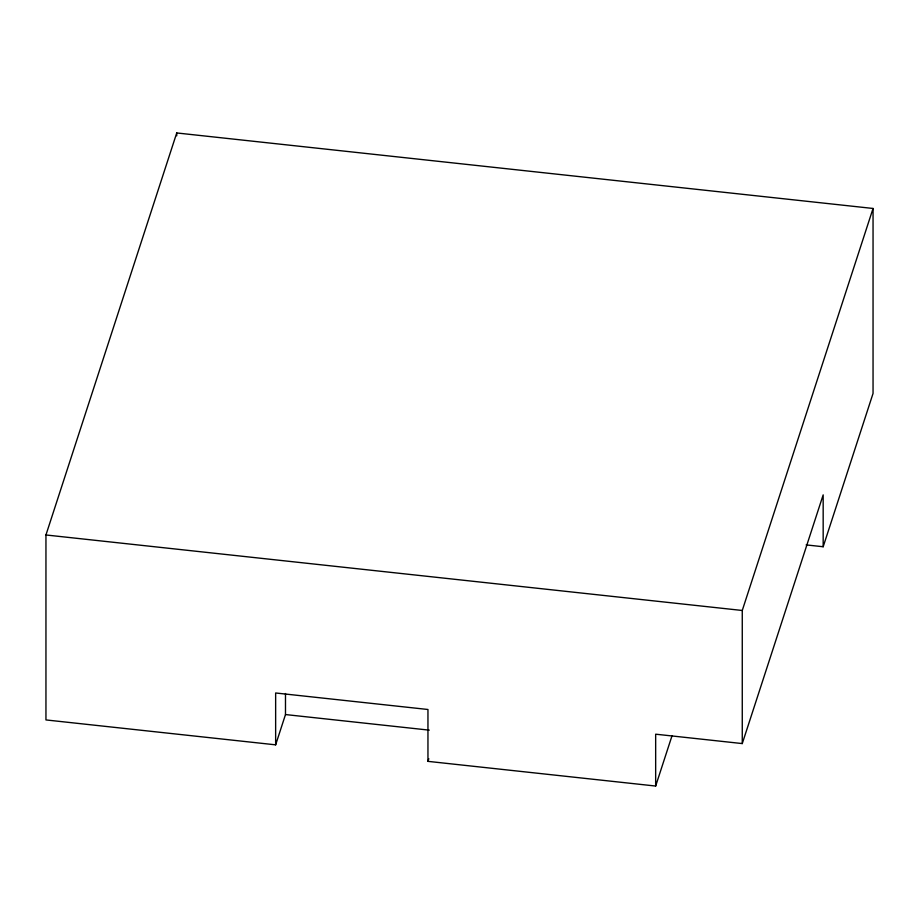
<?xml version="1.0" encoding="UTF-8"?>
<svg xmlns="http://www.w3.org/2000/svg" width="919" height="919" viewBox="0 0 919 919"><rect width="100%" height="100%" fill="white"/><g stroke="black" fill="none" stroke-linecap="round" stroke-linejoin="round"><path stroke-width="1.38" d="M285.487 693.523L285.487 714.557L275.643 744.838L45.95 719.933L45.95 534.973L176.735 132.956L873.05 208.464L873.05 393.424L823.171 546.748L806.135 544.898M672.019 735.763L655.661 786.044L427.955 761.357L428.805 758.715M655.661 786.044L655.661 734.189L742.265 743.574L742.265 610.48L873.05 208.464M742.265 743.574L823.171 494.881L823.171 546.748M45.95 534.973L742.265 610.48M285.487 714.557L429.265 730.145M427.955 761.357L427.955 709.491L275.643 692.983L275.643 744.838M176.735 132.956L176.735 135.817"/></g></svg>
